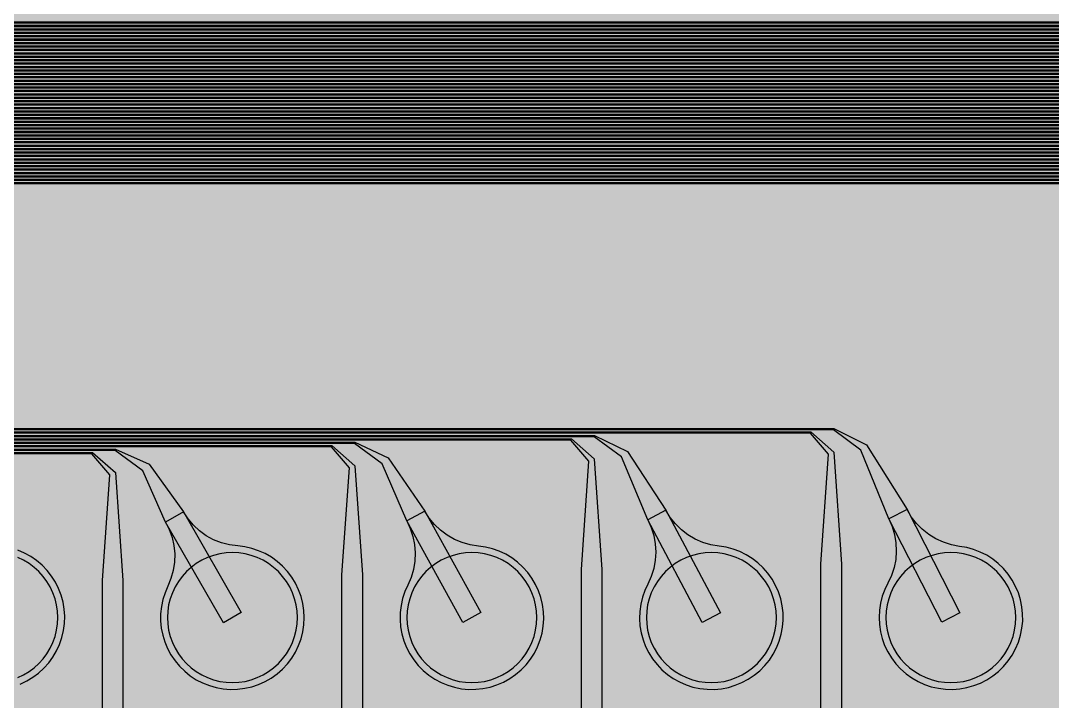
# Model space of a CAD drawing. Header units: metres. Extents: x -7240 to 10960, y -29667 to 1823.
# Drawn here: x -1187 to 321, y -20165 to -19170 of the extents above; entities that cross this region are included whole.
import ezdxf

# ---------------------------------------------------------------- set-up
doc = ezdxf.new("R2010")
doc.units = ezdxf.units.M
for name, color, linetype in [('Metal1', 4, 'CONTINUOUS'), ('Polyimide', 7, 'CONTINUOUS'), ('Polyimide_Negative', 5, 'CONTINUOUS')]:
    doc.layers.add(name, color=color, linetype=linetype)

msp = doc.modelspace()

# ---------------------------------------------------------------- hatches: boundary and pattern name
at = {"layer": 'Polyimide'}
msp.add_hatch(color=7, dxfattribs=at).paths.add_polyline_path([(4088.5, -11806.9), (4098.7, -11851.2), (4115.6, -11893.5), (4138.6, -11932.7), (4167.4, -11968), (4201.1, -11998.5), (4239, -12023.6), (4280.3, -12042.7), (4349.2, -12073.7), (4413.2, -12113.8), (4471.3, -12162), (4522.3, -12217.7), (4565.4, -12279.7), (4599.7, -12346.9), (4624.7, -12418.2), (4639.9, -12492.2), (4645, -12567.5), (4639.9, -12642.8), (4624.7, -12716.8), (4599.7, -12788.1), (4565.4, -12855.3), (4522.3, -12917.3), (4471.3, -12973), (4413.2, -13021.2), (4349.2, -13061.3), (4280.3, -13092.3), (4239, -13111.4), (4201.1, -13136.5), (4167.4, -13167), (4138.6, -13202.3), (4115.6, -13241.5), (4098.7, -13283.8), (4088.5, -13328.1), (4085, -13373.5), (4085, -13567.5), (4099.4, -13861.6), (4142.6, -14152.8), (4214.2, -14438.4), (4313.4, -14715.5), (4439.2, -14981.7), (4590.6, -15234.2), (4766, -15470.7), (4963.7, -15688.8), (5181.8, -15886.5), (5418.3, -16061.9), (5670.8, -16213.3), (5936.9, -16339.1), (6214.1, -16438.3), (6499.7, -16509.9), (6790.9, -16553.1), (7085, -16567.5), (9960.4, -16567.5), (10038.8, -16571.4), (10116.4, -16582.9), (10192.6, -16601.9), (10266.5, -16628.4), (10337.5, -16662), (10404.8, -16702.3), (10467.9, -16749.1), (10526.1, -16801.8), (10578.8, -16860), (10625.6, -16923), (10665.9, -16990.4), (10699.5, -17061.4), (10725.9, -17135.3), (10745, -17211.4), (10756.5, -17289.1), (10760.4, -17367.5), (10760.4, -21957.3), (10721.6, -22012.9), (10686, -22070.6), (10653.6, -22130.1), (10624.5, -22191.4), (10598.9, -22254.2), (10576.8, -22318.2), (10558.3, -22383.5), (10543.4, -22449.6), (10532.2, -22516.5), (10524.7, -22583.8), (10521, -22651.5), (10521, -22719.3), (10524.7, -22787), (10532.2, -22854.4), (10543.4, -22921.2), (10558.3, -22987.4), (10576.8, -23052.6), (10598.9, -23116.7), (10624.5, -23179.5), (10653.6, -23240.7), (10686, -23300.3), (10721.6, -23357.9), (10760.4, -23413.5), (10760.4, -28667.5), (10756.5, -28745.9), (10745, -28823.6), (10725.9, -28899.7), (10699.5, -28973.6), (10665.9, -29044.6), (10625.6, -29112), (10578.8, -29175), (10526.1, -29233.2), (10467.9, -29285.9), (10404.8, -29332.7), (10337.5, -29373), (10266.5, -29406.6), (10192.6, -29433.1), (10116.4, -29452.1), (10038.8, -29463.6), (9960.4, -29467.5), (-6239.6, -29467.5), (-6318, -29463.6), (-6395.7, -29452.1), (-6471.9, -29433.1), (-6545.8, -29406.6), (-6616.7, -29373), (-6684.1, -29332.7), (-6747.1, -29285.9), (-6805.3, -29233.2), (-6858, -29175), (-6904.8, -29112), (-6945.2, -29044.6), (-6978.7, -28973.6), (-7005.2, -28899.7), (-7024.3, -28823.6), (-7035.8, -28745.9), (-7039.6, -28667.5), (-7039.6, -23426.3), (-6999.4, -23370.1), (-6962.3, -23311.6), (-6928.7, -23251.2), (-6898.5, -23189), (-6871.8, -23125.1), (-6848.8, -23059.9), (-6829.5, -22993.4), (-6814, -22926), (-6802.4, -22857.8), (-6794.6, -22789.1), (-6790.7, -22720), (-6790.7, -22650.8), (-6794.6, -22581.8), (-6802.4, -22513), (-6814, -22444.8), (-6829.5, -22377.4), (-6848.8, -22311), (-6871.8, -22245.7), (-6898.5, -22181.9), (-6928.7, -22119.7), (-6962.3, -22059.2), (-6999.4, -22000.8), (-7039.6, -21944.5), (-7039.6, -17367.5), (-7035.8, -17289.1), (-7024.3, -17211.4), (-7005.2, -17135.3), (-6978.7, -17061.4), (-6945.2, -16990.4), (-6904.8, -16923), (-6858, -16860), (-6805.3, -16801.8), (-6747.1, -16749.1), (-6684.1, -16702.3), (-6616.7, -16662), (-6545.8, -16628.4), (-6471.9, -16601.9), (-6395.7, -16582.9), (-6318, -16571.4), (-6239.6, -16567.5), (-3334, -16567.5), (-3039.9, -16553.1), (-2748.7, -16509.9), (-2463.1, -16438.3), (-2185.9, -16339.1), (-1919.8, -16213.3), (-1667.3, -16061.9), (-1430.8, -15886.5), (-1212.7, -15688.8), (-1015, -15470.7), (-839.6, -15234.2), (-688.2, -14981.7), (-562.4, -14715.5), (-463.2, -14438.4), (-391.6, -14152.8), (-348.4, -13861.6), (-334, -13567.5), (-334, -13373.5), (-337.5, -13328.1), (-347.7, -13283.8), (-364.6, -13241.5), (-387.6, -13202.3), (-416.4, -13167), (-450.1, -13136.5), (-488, -13111.4), (-529.3, -13092.3), (-529.3, -13092.3), (-598.2, -13061.3), (-662.2, -13021.2), (-720.3, -12973), (-771.3, -12917.3), (-814.4, -12855.3), (-848.7, -12788.1), (-873.7, -12716.8), (-888.9, -12642.8), (-894, -12567.5), (-888.9, -12492.2), (-873.7, -12418.2), (-848.7, -12346.9), (-814.4, -12279.7), (-771.3, -12217.7), (-720.3, -12162), (-662.2, -12113.8), (-598.2, -12073.7), (-529.3, -12042.7), (-488, -12023.6), (-450.1, -11998.5), (-416.4, -11968), (-387.6, -11932.7), (-364.6, -11893.5), (-347.7, -11851.2), (-337.5, -11806.9), (-334, -11761.5), (-334, -11074.3), (-337.5, -11028.9), (-347.7, -10984.6), (-364.6, -10942.4), (-387.6, -10903.1), (-416.4, -10867.8), (-450.1, -10837.3), (-488, -10812.2), (-529.3, -10793.2), (-529.3, -10793.2), (-598.2, -10762.1), (-662.2, -10722.1), (-720.3, -10673.8), (-771.3, -10618.1), (-814.4, -10556.1), (-848.7, -10488.9), (-873.7, -10417.6), (-888.9, -10343.7), (-894, -10268.3), (-888.9, -10193), (-873.7, -10119), (-848.7, -10047.8), (-814.4, -9980.5), (-771.3, -9918.5), (-720.3, -9862.9), (-662.2, -9814.6), (-598.2, -9774.6), (-529.3, -9743.5), (-488, -9724.5), (-450.1, -9699.4), (-416.4, -9668.8), (-387.6, -9633.5), (-364.6, -9594.3), (-347.7, -9552), (-337.5, -9507.7), (-334, -9462.4), (-334, -8775.1), (-337.5, -8729.8), (-347.7, -8685.5), (-364.6, -8643.2), (-387.6, -8604), (-416.4, -8568.7), (-450.1, -8538.1), (-488, -8513), (-529.3, -8494), (-529.3, -8494), (-598.2, -8462.9), (-662.2, -8422.9), (-720.3, -8374.6), (-771.3, -8319), (-814.4, -8257), (-848.7, -8189.7), (-873.7, -8118.5), (-888.9, -8044.5), (-894, -7969.2), (-888.9, -7893.8), (-873.7, -7819.9), (-848.7, -7748.6), (-814.4, -7681.4), (-771.3, -7619.4), (-720.3, -7563.7), (-662.2, -7515.4), (-598.2, -7475.4), (-529.3, -7444.3), (-529.3, -7444.3), (-488, -7425.3), (-450.1, -7400.2), (-416.4, -7369.7), (-387.6, -7334.4), (-364.6, -7295.1), (-347.7, -7252.9), (-337.5, -7208.6), (-334, -7163.2), (-334, -6476), (-337.5, -6430.6), (-347.7, -6386.3), (-364.6, -6344), (-387.6, -6304.8), (-416.4, -6269.5), (-450.1, -6239), (-488, -6213.9), (-529.3, -6194.8), (-529.3, -6194.8), (-598.2, -6163.8), (-662.2, -6123.7), (-720.3, -6075.5), (-771.3, -6019.8), (-814.4, -5957.8), (-848.7, -5890.6), (-873.7, -5819.3), (-888.9, -5745.3), (-894, -5670), (-888.9, -5594.7), (-873.7, -5520.7), (-848.7, -5449.4), (-814.4, -5382.2), (-771.3, -5320.2), (-720.3, -5264.5), (-662.2, -5216.3), (-598.2, -5176.2), (-529.3, -5145.2), (-529.3, -5145.2), (-488, -5126.1), (-450.1, -5101), (-416.4, -5070.5), (-387.6, -5035.2), (-364.6, -4996), (-347.7, -4953.7), (-337.5, -4909.4), (-334, -4864), (-334, 380), (-334, 1522.5), (-289, 1522.5), (-288.8, 1515.6), (-288.1, 1508.8), (-287, 1502), (-285.4, 1495.3), (-283.4, 1488.7), (-281, 1482.3), (-278.2, 1476.1), (-274.9, 1470), (-271.3, 1464.2), (-267.3, 1458.6), (-262.9, 1453.3), (-258.2, 1448.3), (-253.2, 1443.6), (-247.9, 1439.2), (-242.3, 1435.2), (-236.5, 1431.6), (-230.4, 1428.3), (-224.2, 1425.5), (-217.8, 1423.1), (-211.2, 1421.1), (-204.5, 1419.5), (-197.7, 1418.4), (-190.9, 1417.7), (-184, 1417.5), (-177.1, 1417.7), (-170.3, 1418.4), (-163.5, 1419.5), (-156.8, 1421.1), (-150.2, 1423.1), (-143.8, 1425.5), (-137.6, 1428.3), (-131.5, 1431.6), (-125.7, 1435.2), (-120.1, 1439.2), (-114.8, 1443.6), (-109.8, 1448.3), (-105.1, 1453.3), (-100.7, 1458.6), (-96.7, 1464.2), (-93.1, 1470), (-89.8, 1476.1), (-87, 1482.3), (-84.6, 1488.7), (-82.6, 1495.3), (-81, 1502), (-79.9, 1508.8), (-79.2, 1515.6), (-79, 1522.5), (1786, 1522.5), (3835, 1522.5), (3835.2, 1529), (3835.9, 1535.6), (3836.9, 1542), (3838.4, 1548.4), (3840.3, 1554.6), (3842.6, 1560.8), (3845.3, 1566.7), (3848.4, 1572.5), (3851.9, 1578.1), (3855.7, 1583.4), (3859.8, 1588.4), (3864.3, 1593.2), (3869.1, 1597.7), (3874.1, 1601.8), (3879.4, 1605.6), (3885, 1609.1), (3890.8, 1612.2), (3896.7, 1614.9), (3902.9, 1617.2), (3909.1, 1619.1), (3915.5, 1620.6), (3921.9, 1621.6), (3928.5, 1622.3), (3935, 1622.5), (3941.5, 1622.3), (3948.1, 1621.6), (3954.5, 1620.6), (3960.9, 1619.1), (3967.1, 1617.2), (3973.3, 1614.9), (3979.2, 1612.2), (3985, 1609.1), (3990.6, 1605.6), (3995.9, 1601.8), (4000.9, 1597.7), (4005.7, 1593.2), (4010.2, 1588.4), (4014.3, 1583.4), (4018.1, 1578.1), (4021.6, 1572.5), (4024.7, 1566.7), (4027.4, 1560.8), (4029.7, 1554.6), (4031.6, 1548.4), (4033.1, 1542), (4034.1, 1535.6), (4034.8, 1529), (4035, 1522.5), (4085, 1522.5), (4085, 380), (4085, 330), (4085, -4864), (4088.5, -4909.4), (4098.7, -4953.7), (4115.6, -4996), (4138.6, -5035.2), (4167.4, -5070.5), (4201.1, -5101), (4239, -5126.1), (4280.3, -5145.2), (4280.3, -5145.2), (4349.2, -5176.2), (4413.2, -5216.3), (4471.3, -5264.5), (4522.3, -5320.2), (4565.4, -5382.2), (4599.7, -5449.4), (4624.7, -5520.7), (4639.9, -5594.7), (4645, -5670), (4639.9, -5745.3), (4624.7, -5819.3), (4599.7, -5890.6), (4565.4, -5957.8), (4522.3, -6019.8), (4471.3, -6075.5), (4413.2, -6123.7), (4349.2, -6163.8), (4280.3, -6194.8), (4239, -6213.9), (4201.1, -6239), (4167.4, -6269.5), (4138.6, -6304.8), (4115.6, -6344), (4098.7, -6386.3), (4088.5, -6430.6), (4085, -6476), (4085, -11761.5), (4088.5, -11806.9)])

# ---------------------------------------------------------------- linework, layer by layer
at = {"layer": 'Metal1'}
for points in [[(898.9, -18191.7), (898.9, -19377.9), (868.3, -19408.5), (-6037.5, -19408.5), (-6068.1, -19377.9), (-6068.1, -16796.6)], [(-6066.1, -16797.4), (-6066.1, -19377.1), (-6036.7, -19406.5), (867.5, -19406.5), (896.9, -19377.1), (896.9, -18191.7)], [(893.9, -18191.7), (893.9, -19372.9), (863.3, -19403.5), (-6032.5, -19403.5), (-6063.1, -19372.9), (-6063.1, -16801.6)], [(-6061.1, -16802.4), (-6061.1, -19372.1), (-6031.7, -19401.5), (862.5, -19401.5), (891.9, -19372.1), (891.9, -18191.7)], [(888.9, -18191.7), (888.9, -19367.9), (858.3, -19398.5), (-6027.5, -19398.5), (-6058.1, -19367.9), (-6058.1, -16806.6)], [(-6056.1, -16807.4), (-6056.1, -19367.1), (-6026.7, -19396.5), (857.5, -19396.5), (886.9, -19367.1), (886.9, -18191.7)], [(883.9, -18191.7), (883.9, -19362.9), (853.3, -19393.5), (-6022.5, -19393.5), (-6053.1, -19362.9), (-6053.1, -16811.6)], [(-6051.1, -16812.4), (-6051.1, -19362.1), (-6021.7, -19391.5), (852.5, -19391.5), (881.9, -19362.1), (881.9, -18191.7)], [(878.9, -18191.7), (878.9, -19357.9), (848.3, -19388.5), (-6017.5, -19388.5), (-6048.1, -19357.9), (-6048.1, -16816.6)], [(-6046.1, -16817.4), (-6046.1, -19357.1), (-6016.7, -19386.5), (847.5, -19386.5), (876.9, -19357.1), (876.9, -18191.7)], [(873.9, -18191.7), (873.9, -19352.9), (843.3, -19383.5), (-6012.5, -19383.5), (-6043.1, -19352.9), (-6043.1, -16821.6)], [(-6041.1, -16822.4), (-6041.1, -19352.1), (-6011.7, -19381.5), (842.5, -19381.5), (871.9, -19352.1), (871.9, -18191.7)], [(868.9, -18191.7), (868.9, -19347.9), (838.3, -19378.5), (-6007.5, -19378.5), (-6038.1, -19347.9), (-6038.1, -16826.6)], [(-6036.1, -16827.4), (-6036.1, -19347.1), (-6006.7, -19376.5), (837.5, -19376.5), (866.9, -19347.1), (866.9, -18191.7)], [(863.9, -18191.7), (863.9, -19342.9), (833.3, -19373.5), (-6002.5, -19373.5), (-6033.1, -19342.9), (-6033.1, -16831.6)], [(-6031.1, -16832.4), (-6031.1, -19342.1), (-6001.7, -19371.5), (832.5, -19371.5), (861.9, -19342.1), (861.9, -18191.7)], [(858.9, -18191.7), (858.9, -19337.9), (828.3, -19368.5), (-5997.5, -19368.5), (-6028.1, -19337.9), (-6028.1, -16836.6)], [(-6026.1, -16837.4), (-6026.1, -19337.1), (-5996.7, -19366.5), (827.5, -19366.5), (856.9, -19337.1), (856.9, -18191.7)], [(853.9, -18191.7), (853.9, -19332.9), (823.3, -19363.5), (-5992.5, -19363.5), (-6023.1, -19332.9), (-6023.1, -16841.6)], [(-6021.1, -16842.4), (-6021.1, -19332.1), (-5991.7, -19361.5), (822.5, -19361.5), (851.9, -19332.1), (851.9, -18191.7)], [(848.9, -18191.7), (848.9, -19327.9), (818.3, -19358.5), (-5987.5, -19358.5), (-6018.1, -19327.9), (-6018.1, -16846.6)], [(-6016.1, -16847.4), (-6016.1, -19327.1), (-5986.7, -19356.5), (817.5, -19356.5), (846.9, -19327.1), (846.9, -18191.7)], [(843.9, -18191.7), (843.9, -19322.9), (813.3, -19353.5), (-5982.5, -19353.5), (-6013.1, -19322.9), (-6013.1, -16851.6)], [(-6011.1, -16852.4), (-6011.1, -19322.1), (-5981.7, -19351.5), (812.5, -19351.5), (841.9, -19322.1), (841.9, -18191.7)], [(838.9, -18191.7), (838.9, -19317.9), (808.3, -19348.5), (-5977.5, -19348.5), (-6008.1, -19317.9), (-6008.1, -16856.6)], [(-6006.1, -16857.4), (-6006.1, -19317.1), (-5976.7, -19346.5), (807.5, -19346.5), (836.9, -19317.1), (836.9, -18191.7)], [(833.9, -18191.7), (833.9, -19312.9), (803.3, -19343.5), (-5972.5, -19343.5), (-6003.1, -19312.9), (-6003.1, -16861.6)], [(-6001.1, -16862.4), (-6001.1, -19312.1), (-5971.7, -19341.5), (802.5, -19341.5), (831.9, -19312.1), (831.9, -18191.7)], [(828.9, -18191.7), (828.9, -19307.9), (798.3, -19338.5), (-5967.5, -19338.5), (-5998.1, -19307.9), (-5998.1, -16866.6)], [(-5996.1, -16867.4), (-5996.1, -19307.1), (-5966.7, -19336.5), (797.5, -19336.5), (826.9, -19307.1), (826.9, -18191.7)], [(823.9, -18191.7), (823.9, -19302.9), (793.3, -19333.5), (-5962.5, -19333.5), (-5993.1, -19302.9), (-5993.1, -16871.6)], [(-5991.1, -16872.4), (-5991.1, -19302.1), (-5961.7, -19331.5), (792.5, -19331.5), (821.9, -19302.1), (821.9, -18191.7)], [(818.9, -18191.7), (818.9, -19297.9), (788.3, -19328.5), (-5957.5, -19328.5), (-5988.1, -19297.9), (-5988.1, -16876.6)], [(-5986.1, -16877.4), (-5986.1, -19297.1), (-5956.7, -19326.5), (787.5, -19326.5), (816.9, -19297.1), (816.9, -18191.7)], [(813.9, -18191.7), (813.9, -19292.9), (783.3, -19323.5), (-5952.5, -19323.5), (-5983.1, -19292.9), (-5983.1, -16881.6)], [(-5981.1, -16882.4), (-5981.1, -19292.1), (-5951.7, -19321.5), (782.5, -19321.5), (811.9, -19292.1), (811.9, -18191.7)], [(808.9, -18191.7), (808.9, -19287.9), (778.3, -19318.5), (-5947.5, -19318.5), (-5978.1, -19287.9), (-5978.1, -16886.6)], [(-5976.1, -16887.4), (-5976.1, -19287.1), (-5946.7, -19316.5), (777.5, -19316.5), (806.9, -19287.1), (806.9, -18191.7)], [(803.9, -18191.7), (803.9, -19282.9), (773.3, -19313.5), (-5942.5, -19313.5), (-5973.1, -19282.9), (-5973.1, -16891.6)], [(-5971.1, -16892.4), (-5971.1, -19282.1), (-5941.7, -19311.5), (772.5, -19311.5), (801.9, -19282.1), (801.9, -18191.7)], [(798.9, -18191.7), (798.9, -19277.9), (768.3, -19308.5), (-5937.5, -19308.5), (-5968.1, -19277.9), (-5968.1, -16896.6)], [(-5966.1, -16897.4), (-5966.1, -19277.1), (-5936.7, -19306.5), (767.5, -19306.5), (796.9, -19277.1), (796.9, -18191.7)], [(793.9, -18191.7), (793.9, -19272.9), (763.3, -19303.5), (-5932.5, -19303.5), (-5963.1, -19272.9), (-5963.1, -16901.6)], [(-5961.1, -16902.4), (-5961.1, -19272.1), (-5931.7, -19301.5), (762.5, -19301.5), (791.9, -19272.1), (791.9, -18191.7)], [(788.9, -18191.7), (788.9, -19267.9), (758.3, -19298.5), (-5927.5, -19298.5), (-5958.1, -19267.9), (-5958.1, -16906.6)], [(-5956.1, -16907.4), (-5956.1, -19267.1), (-5926.7, -19296.5), (757.5, -19296.5), (786.9, -19267.1), (786.9, -18191.7)], [(783.9, -18191.7), (783.9, -19262.9), (753.3, -19293.5), (-5922.5, -19293.5), (-5953.1, -19262.9), (-5953.1, -16911.6)], [(-5951.1, -16912.4), (-5951.1, -19262.1), (-5921.7, -19291.5), (752.5, -19291.5), (781.9, -19262.1), (781.9, -18191.7)], [(778.9, -18191.7), (778.9, -19257.9), (748.3, -19288.5), (-5917.5, -19288.5), (-5948.1, -19257.9), (-5948.1, -16916.6)], [(-5946.1, -16917.4), (-5946.1, -19257.1), (-5916.7, -19286.5), (747.5, -19286.5), (776.9, -19257.1), (776.9, -18191.7)], [(773.9, -18191.7), (773.9, -19252.9), (743.3, -19283.5), (-5912.5, -19283.5), (-5943.1, -19252.9), (-5943.1, -16921.6)], [(-5941.1, -16922.4), (-5941.1, -19252.1), (-5911.7, -19281.5), (742.5, -19281.5), (771.9, -19252.1), (771.9, -18191.7)], [(768.9, -18191.7), (768.9, -19247.9), (738.3, -19278.5), (-5907.5, -19278.5), (-5938.1, -19247.9), (-5938.1, -16926.6)], [(-5936.1, -16927.4), (-5936.1, -19247.1), (-5906.7, -19276.5), (737.5, -19276.5), (766.9, -19247.1), (766.9, -18191.7)], [(763.9, -18191.7), (763.9, -19242.9), (733.3, -19273.5), (-5902.5, -19273.5), (-5933.1, -19242.9), (-5933.1, -16931.6)], [(-5931.1, -16932.4), (-5931.1, -19242.1), (-5901.7, -19271.5), (732.5, -19271.5), (761.9, -19242.1), (761.9, -18191.7)], [(758.9, -18191.7), (758.9, -19237.9), (728.3, -19268.5), (-5897.5, -19268.5), (-5928.1, -19237.9), (-5928.1, -16936.6)], [(-5926.1, -16937.4), (-5926.1, -19237.1), (-5896.7, -19266.5), (727.5, -19266.5), (756.9, -19237.1), (756.9, -18191.7)], [(753.9, -18191.7), (753.9, -19232.9), (723.3, -19263.5), (-5892.5, -19263.5), (-5923.1, -19232.9), (-5923.1, -16941.6)], [(-5921.1, -16942.4), (-5921.1, -19232.1), (-5891.7, -19261.5), (722.5, -19261.5), (751.9, -19232.1), (751.9, -18191.7)], [(748.9, -18191.7), (748.9, -19227.9), (718.3, -19258.5), (-5887.5, -19258.5), (-5918.1, -19227.9), (-5918.1, -16946.6)], [(-5916.1, -16947.4), (-5916.1, -19227.1), (-5886.7, -19256.5), (717.5, -19256.5), (746.9, -19227.1), (746.9, -18191.7)], [(743.9, -18191.7), (743.9, -19222.9), (713.3, -19253.5), (-5882.5, -19253.5), (-5913.1, -19222.9), (-5913.1, -16951.6)], [(-5911.1, -16952.4), (-5911.1, -19222.1), (-5881.7, -19251.5), (712.5, -19251.5), (741.9, -19222.1), (741.9, -18191.7)], [(738.9, -18191.7), (738.9, -19217.9), (708.3, -19248.5), (-5877.5, -19248.5), (-5908.1, -19217.9), (-5908.1, -17921.6)], [(-5906.1, -17922.4), (-5906.1, -19217.1), (-5876.7, -19246.5), (707.5, -19246.5), (736.9, -19217.1), (736.9, -18191.7)], [(733.9, -18191.7), (733.9, -19212.9), (703.3, -19243.5), (-5872.5, -19243.5), (-5903.1, -19212.9), (-5903.1, -17926.6)], [(-5901.1, -17927.4), (-5901.1, -19212.1), (-5871.7, -19241.5), (702.5, -19241.5), (731.9, -19212.1), (731.9, -18191.7)], [(728.9, -18191.7), (728.9, -19207.9), (698.3, -19238.5), (-5867.5, -19238.5), (-5898.1, -19207.9), (-5898.1, -17931.6)], [(-5896.1, -17932.4), (-5896.1, -19207.1), (-5866.7, -19236.5), (697.5, -19236.5), (726.9, -19207.1), (726.9, -18191.7)], [(723.9, -18191.7), (723.9, -19202.9), (693.3, -19233.5), (-5862.5, -19233.5), (-5893.1, -19202.9), (-5893.1, -17936.6)], [(-5891.1, -17937.4), (-5891.1, -19202.1), (-5861.7, -19231.5), (692.5, -19231.5), (721.9, -19202.1), (721.9, -18191.7)], [(718.9, -18191.7), (718.9, -19197.9), (688.3, -19228.5), (-5857.5, -19228.5), (-5888.1, -19197.9), (-5888.1, -17941.6)], [(-5886.1, -17942.4), (-5886.1, -19197.1), (-5856.7, -19226.5), (687.5, -19226.5), (716.9, -19197.1), (716.9, -18191.7)], [(713.9, -18191.7), (713.9, -19192.9), (683.3, -19223.5), (-5852.5, -19223.5), (-5883.1, -19192.9), (-5883.1, -17946.6)], [(-5881.1, -17947.4), (-5881.1, -19192.1), (-5851.7, -19221.5), (682.5, -19221.5), (711.9, -19192.1), (711.9, -18191.7)], [(708.9, -18191.7), (708.9, -19187.9), (678.3, -19218.5), (-5847.5, -19218.5), (-5878.1, -19187.9), (-5878.1, -17951.6)], [(-5876.1, -17952.4), (-5876.1, -19187.1), (-5846.7, -19216.5), (677.5, -19216.5), (706.9, -19187.1), (706.9, -18191.7)], [(703.9, -18191.7), (703.9, -19182.9), (673.3, -19213.5), (-5842.5, -19213.5), (-5873.1, -19182.9), (-5873.1, -17956.6)], [(-5871.1, -17957.4), (-5871.1, -19182.1), (-5841.7, -19211.5), (672.5, -19211.5), (701.9, -19182.1), (701.9, -18191.7)], [(698.9, -18191.7), (698.9, -19177.9), (668.3, -19208.5), (-5837.5, -19208.5), (-5868.1, -19177.9), (-5868.1, -17961.6)], [(-5866.1, -17962.4), (-5866.1, -19177.1), (-5836.7, -19206.5), (667.5, -19206.5), (696.9, -19177.1), (696.9, -18191.7)], [(693.9, -18191.7), (693.9, -19172.9), (663.3, -19203.5), (-5832.5, -19203.5), (-5863.1, -19172.9), (-5863.1, -17966.6)], [(-5861.1, -17967.4), (-5861.1, -19172.1), (-5831.7, -19201.5), (662.5, -19201.5), (691.9, -19172.1), (691.9, -18191.7)], [(1218.9, -18191.7), (1218.9, -22377.9), (1188.3, -22408.5), (-6037.5, -22408.5), (-6068.1, -22377.9), (-6068.1, -19796.6), (-6037.5, -19766), (1.9, -19766), (49.5, -19789.8), (108.8, -19884.6), (186.2, -20035.7), (159.5, -20049.3), (82.1, -19898.3), (41.2, -19797.5), (1.4, -19768), (-6036.7, -19768), (-6066.1, -19797.4), (-6066.1, -22377.1), (-6036.7, -22406.5), (1187.5, -22406.5), (1216.9, -22377.1), (1216.9, -18191.7)], [(1213.9, -18191.7), (1213.9, -22372.9), (1183.3, -22403.5), (-6032.5, -22403.5), (-6063.1, -22372.9), (-6063.1, -19801.6), (-6032.5, -19771), (-31.7, -19771), (1.8, -19800.4), (12.9, -19964.2), (12.9, -20782.5), (-17.1, -20782.5), (-17.1, -19964.2), (-6, -19803.6), (-32.5, -19773), (-6031.7, -19773), (-6061.1, -19802.4), (-6061.1, -22372.1), (-6031.7, -22401.5), (1182.5, -22401.5), (1211.9, -22372.1), (1211.9, -18191.7)], [(1208.9, -18191.7), (1208.9, -22367.9), (1178.3, -22398.5), (-6027.5, -22398.5), (-6058.1, -22367.9), (-6058.1, -19806.6), (-6027.5, -19776), (-348.1, -19776), (-299.9, -19799.4), (-243.6, -19885.6), (-163.9, -20035.5), (-190.4, -20049.5), (-270.1, -19899.7), (-308.6, -19807.6), (-348.6, -19778), (-6026.7, -19778), (-6056.1, -19807.4), (-6056.1, -22367.1), (-6026.7, -22396.5), (1177.5, -22396.5), (1206.9, -22367.1), (1206.9, -18191.7)], [(1203.9, -18191.7), (1203.9, -22362.9), (1173.3, -22393.5), (-6022.5, -22393.5), (-6053.1, -22362.9), (-6053.1, -19811.6), (-6022.5, -19781), (-381.7, -19781), (-348.2, -19810.4), (-337.1, -19972.2), (-337.1, -20782.5), (-367.1, -20782.5), (-367.1, -19972.2), (-356.1, -19813.6), (-382.5, -19783), (-6021.7, -19783), (-6051.1, -19812.4), (-6051.1, -22362.1), (-6021.7, -22391.5), (1172.5, -22391.5), (1201.9, -22362.1), (1201.9, -18191.7)], [(1198.9, -18191.7), (1198.9, -22357.9), (1168.3, -22388.5), (-6017.5, -22388.5), (-6048.1, -22357.9), (-6048.1, -19816.6), (-6017.5, -19786), (-698.1, -19786), (-649.3, -19808.9), (-596.1, -19886.7), (-514, -20035.2), (-540.3, -20049.8), (-622.3, -19901.2), (-658.3, -19817.6), (-698.6, -19788), (-6016.7, -19788), (-6046.1, -19817.4), (-6046.1, -22357.1), (-6016.7, -22386.5), (1167.5, -22386.5), (1196.9, -22357.1), (1196.9, -18191.7)], [(1193.9, -18191.7), (1193.9, -22352.9), (1163.3, -22383.5), (-6012.5, -22383.5), (-6043.1, -22352.9), (-6043.1, -19821.6), (-6012.5, -19791), (-731.7, -19791), (-698.2, -19820.4), (-687.1, -19980.2), (-687.1, -20782.5), (-717.1, -20782.5), (-717.1, -19980.2), (-706.1, -19823.6), (-732.5, -19793), (-6011.7, -19793), (-6041.1, -19822.4), (-6041.1, -22352.1), (-6011.7, -22381.5), (1162.5, -22381.5), (1191.9, -22352.1), (1191.9, -18191.7)], [(1188.9, -18191.7), (1188.9, -22347.9), (1158.3, -22378.5), (-6007.5, -22378.5), (-6038.1, -22347.9), (-6038.1, -19826.6), (-6007.5, -19796), (-1048.1, -19796), (-998.7, -19818.3), (-948.7, -19887.9), (-864.1, -20035), (-890.1, -20050), (-974.7, -19902.9), (-1008, -19827.7), (-1048.6, -19798), (-6006.7, -19798), (-6036.1, -19827.4), (-6036.1, -22347.1), (-6006.7, -22376.5), (1157.5, -22376.5), (1186.9, -22347.1), (1186.9, -18191.7)], [(1183.9, -18191.7), (1183.9, -22342.9), (1153.3, -22373.5), (-6002.5, -22373.5), (-6033.1, -22342.9), (-6033.1, -19831.6), (-6002.5, -19801), (-1081.7, -19801), (-1048.1, -19830.3), (-1037.1, -19988.2), (-1037.1, -20782.5), (-1067.1, -20782.5), (-1067.1, -19988.2), (-1056.1, -19833.7), (-1082.5, -19803), (-6001.7, -19803), (-6031.1, -19832.4), (-6031.1, -22342.1), (-6001.7, -22371.5), (1152.5, -22371.5), (1181.9, -22342.1), (1181.9, -18191.7)], [(668.9, -19147.9), (638.3, -19178.5), (-5807.5, -19178.5), (-5838.1, -19147.9)], [(-5836.1, -19147.1), (-5806.7, -19176.5), (637.5, -19176.5), (666.9, -19147.1)], [(663.9, -19142.9), (633.3, -19173.5), (-5802.5, -19173.5), (-5833.1, -19142.9)], [(-5831.1, -19142.1), (-5801.7, -19171.5), (632.5, -19171.5), (661.9, -19142.1)], [(683.9, -19162.9), (653.3, -19193.5), (-5822.5, -19193.5), (-5853.1, -19162.9)], [(-5851.1, -19162.1), (-5821.7, -19191.5), (652.5, -19191.5), (681.9, -19162.1)], [(678.9, -19157.9), (648.3, -19188.5), (-5817.5, -19188.5), (-5848.1, -19157.9)], [(-5846.1, -19157.1), (-5816.7, -19186.5), (647.5, -19186.5), (676.9, -19157.1)], [(673.9, -19152.9), (643.3, -19183.5), (-5812.5, -19183.5), (-5843.1, -19152.9)], [(-5841.1, -19152.1), (-5811.7, -19181.5), (642.5, -19181.5), (671.9, -19152.1)], [(688.9, -19167.9), (658.3, -19198.5), (-5827.5, -19198.5), (-5858.1, -19167.9)], [(-5856.1, -19167.1), (-5826.7, -19196.5), (657.5, -19196.5), (686.9, -19167.1)], [(-1187.2, -20139.6), (-1177.7, -20135.1), (-1168.7, -20129.7), (-1160.3, -20123.5), (-1152.6, -20116.4), (-1145.6, -20108.6), (-1139.4, -20100.2), (-1134.1, -20091.1), (-1129.7, -20081.6), (-1126.3, -20071.7), (-1123.9, -20061.5), (-1122.5, -20051.1), (-1122.1, -20040.6), (-1122.8, -20030.2), (-1124.6, -20019.9), (-1127.4, -20009.7), (-1131.1, -20000), (-1135.8, -19990.6), (-1141.5, -19981.8), (-1148, -19973.5), (-1155.2, -19966), (-1163.2, -19959.2), (-1171.8, -19953.2), (-1181, -19948.2), (-1190.6, -19944)]]:
    msp.add_lwpolyline(points, dxfattribs=at)
for points in [[(-622.3, -19901.2), (-617.1, -19912.2), (-613.3, -19923.8), (-610.8, -19935.7), (-609.9, -19947.9), (-610.4, -19960), (-612.4, -19972.1), (-615.9, -19983.7), (-620.7, -19994.9), (-625, -20004.5), (-628.3, -20014.4), (-630.6, -20024.7), (-631.9, -20035.1), (-632.1, -20045.5), (-631.3, -20056), (-629.4, -20066.3), (-626.5, -20076.4), (-622.6, -20086.1), (-617.8, -20095.4), (-612.1, -20104.2), (-605.5, -20112.3), (-598.2, -20119.8), (-590.1, -20126.5), (-581.4, -20132.4), (-572.2, -20137.3), (-562.5, -20141.4), (-552.5, -20144.4), (-542.2, -20146.4), (-531.8, -20147.4), (-521.3, -20147.3), (-510.9, -20146.2), (-500.6, -20144.1), (-490.6, -20140.9), (-481, -20136.8), (-471.8, -20131.7), (-463.2, -20125.8), (-455.2, -20119), (-447.9, -20111.5), (-441.5, -20103.2), (-435.8, -20094.4), (-431.1, -20085), (-427.4, -20075.2), (-424.6, -20065.1), (-422.8, -20054.8), (-422.1, -20044.3), (-422.5, -20033.9), (-423.9, -20023.5), (-426.3, -20013.3), (-429.7, -20003.4), (-434.1, -19993.9), (-439.4, -19984.8), (-445.6, -19976.4), (-452.6, -19968.6), (-460.3, -19961.5), (-468.7, -19955.2), (-477.7, -19949.9), (-487.2, -19945.4), (-497.1, -19941.9), (-507.2, -19939.4), (-517.6, -19937.9), (-529.7, -19936.1), (-541.4, -19932.8), (-552.6, -19928.1), (-563.2, -19922.1), (-573, -19914.8), (-581.8, -19906.4), (-589.6, -19897), (-596.1, -19886.7), (-622.3, -19901.2)], [(-270.1, -19899.7), (-265, -19910.8), (-261.3, -19922.4), (-259.1, -19934.4), (-258.3, -19946.6), (-259.1, -19958.7), (-261.3, -19970.7), (-264.9, -19982.3), (-269.9, -19993.4), (-274.4, -20002.9), (-277.8, -20012.8), (-280.3, -20023), (-281.7, -20033.4), (-282.1, -20043.8), (-281.5, -20054.3), (-279.8, -20064.6), (-277, -20074.8), (-273.3, -20084.6), (-268.7, -20093.9), (-263.1, -20102.8), (-256.6, -20111.1), (-249.4, -20118.7), (-241.5, -20125.5), (-232.9, -20131.5), (-223.7, -20136.6), (-214.1, -20140.8), (-204.1, -20144), (-193.9, -20146.2), (-183.5, -20147.3), (-173, -20147.4), (-162.5, -20146.5), (-152.2, -20144.5), (-142.2, -20141.5), (-132.5, -20137.5), (-123.3, -20132.6), (-114.5, -20126.8), (-106.4, -20120.1), (-99.1, -20112.7), (-92.4, -20104.6), (-86.7, -20095.8), (-81.8, -20086.6), (-77.9, -20076.8), (-75, -20066.8), (-73.1, -20056.5), (-72.2, -20046), (-72.4, -20035.6), (-73.6, -20025.1), (-75.8, -20014.9), (-79.1, -20004.9), (-83.3, -19995.4), (-88.5, -19986.2), (-94.5, -19977.7), (-101.4, -19969.8), (-109, -19962.6), (-117.3, -19956.2), (-126.2, -19950.7), (-135.6, -19946), (-145.5, -19942.4), (-155.6, -19939.7), (-165.9, -19938.1), (-178, -19936.1), (-189.6, -19932.6), (-200.8, -19927.7), (-211.3, -19921.5), (-220.9, -19914.1), (-229.6, -19905.5), (-237.2, -19896), (-243.6, -19885.6), (-270.1, -19899.7)], [(82.1, -19898.3), (87, -19909.5), (90.5, -19921.2), (92.5, -19933.2), (93.1, -19945.3), (92.2, -19957.5), (89.8, -19969.4), (86, -19981), (80.8, -19992), (76.2, -20001.4), (72.6, -20011.3), (70, -20021.4), (68.4, -20031.8), (67.9, -20042.3), (68.4, -20052.7), (69.9, -20063.1), (72.5, -20073.2), (76, -20083.1), (80.6, -20092.6), (86, -20101.5), (92.3, -20109.9), (99.4, -20117.6), (107.3, -20124.5), (115.8, -20130.6), (124.9, -20135.9), (134.4, -20140.2), (144.3, -20143.5), (154.6, -20145.9), (165, -20147.2), (175.4, -20147.5), (185.9, -20146.7), (196.2, -20144.9), (206.3, -20142), (216, -20138.2), (225.4, -20133.4), (234.2, -20127.7), (242.4, -20121.2), (249.9, -20113.9), (256.6, -20105.9), (262.5, -20097.2), (267.5, -20088), (271.6, -20078.3), (274.7, -20068.3), (276.7, -20058), (277.8, -20047.6), (277.7, -20037.1), (276.7, -20026.7), (274.6, -20016.4), (271.5, -20006.4), (267.4, -19996.8), (262.4, -19987.6), (256.5, -19978.9), (249.7, -19970.9), (242.2, -19963.6), (234, -19957.1), (225.2, -19951.4), (215.8, -19946.7), (206.1, -19942.9), (196, -19940.1), (185.6, -19938.3), (173.7, -19936.1), (162, -19932.4), (151, -19927.4), (140.6, -19921), (131, -19913.4), (122.5, -19904.8), (115, -19895.1), (108.8, -19884.6), (82.1, -19898.3)], [(-974.7, -19902.9), (-969.3, -19913.8), (-965.3, -19925.3), (-962.6, -19937.2), (-961.5, -19949.3), (-961.8, -19961.5), (-963.6, -19973.5), (-966.9, -19985.3), (-971.5, -19996.5), (-975.6, -20006.2), (-978.8, -20016.2), (-980.9, -20026.4), (-982, -20036.8), (-982, -20047.3), (-981, -20057.8), (-979, -20068), (-975.9, -20078.1), (-971.9, -20087.7), (-966.9, -20097), (-961, -20105.6), (-954.3, -20113.7), (-946.8, -20121), (-938.7, -20127.6), (-929.9, -20133.3), (-920.6, -20138.1), (-910.8, -20141.9), (-900.7, -20144.8), (-890.4, -20146.7), (-880, -20147.5), (-869.5, -20147.2), (-859.1, -20145.9), (-848.9, -20143.6), (-838.9, -20140.3), (-829.4, -20136), (-820.3, -20130.8), (-811.8, -20124.7), (-803.9, -20117.8), (-796.8, -20110.1), (-790.4, -20101.7), (-785, -20092.8), (-780.4, -20083.4), (-776.8, -20073.5), (-774.2, -20063.4), (-772.7, -20053), (-772.1, -20042.5), (-772.6, -20032.1), (-774.2, -20021.7), (-776.8, -20011.6), (-780.4, -20001.7), (-784.9, -19992.3), (-790.4, -19983.3), (-796.7, -19975), (-803.8, -19967.3), (-811.7, -19960.4), (-820.2, -19954.3), (-829.3, -19949), (-838.9, -19944.7), (-848.8, -19941.4), (-859, -19939.1), (-869.4, -19937.8), (-881.5, -19936.1), (-893.3, -19933.1), (-904.6, -19928.6), (-915.3, -19922.7), (-925.2, -19915.6), (-934.1, -19907.4), (-942, -19898.1), (-948.7, -19887.9), (-974.7, -19902.9)]]:
    msp.add_lwpolyline(points, close=True, dxfattribs=at)
at = {"layer": 'Polyimide_Negative'}
for points in [[(-782.1, -20042.5), (-782.6, -20033.2), (-784, -20024), (-786.2, -20014.9), (-789.4, -20006.1), (-793.3, -19997.7), (-798.1, -19989.7), (-803.7, -19982.2), (-809.9, -19975.3), (-816.9, -19969.1), (-824.3, -19963.5), (-832.3, -19958.7), (-840.8, -19954.7), (-849.5, -19951.6), (-858.6, -19949.3), (-867.8, -19948), (-877.1, -19947.5), (-886.4, -19948), (-895.7, -19949.3), (-904.7, -19951.6), (-913.5, -19954.7), (-921.9, -19958.7), (-929.9, -19963.5), (-937.4, -19969.1), (-944.3, -19975.3), (-950.6, -19982.2), (-956.1, -19989.7), (-960.9, -19997.7), (-964.9, -20006.1), (-968, -20014.9), (-970.3, -20024), (-971.7, -20033.2), (-972.1, -20042.5), (-971.7, -20051.8), (-970.3, -20061), (-968, -20070.1), (-964.9, -20078.9), (-960.9, -20087.3), (-956.1, -20095.3), (-950.6, -20102.8), (-944.3, -20109.7), (-937.4, -20115.9), (-929.9, -20121.5), (-921.9, -20126.3), (-913.5, -20130.3), (-904.7, -20133.4), (-895.7, -20135.7), (-886.4, -20137), (-877.1, -20137.5), (-867.8, -20137), (-858.6, -20135.7), (-849.5, -20133.4), (-840.8, -20130.3), (-832.3, -20126.3), (-824.3, -20121.5), (-816.9, -20115.9), (-809.9, -20109.7), (-803.7, -20102.8), (-798.1, -20095.3), (-793.3, -20087.3), (-789.4, -20078.9), (-786.2, -20070.1), (-784, -20061), (-782.6, -20051.8), (-782.1, -20042.5)], [(-432.1, -20042.5), (-432.6, -20033.2), (-434, -20024), (-436.2, -20014.9), (-439.4, -20006.1), (-443.3, -19997.7), (-448.1, -19989.7), (-453.7, -19982.2), (-459.9, -19975.3), (-466.9, -19969.1), (-474.3, -19963.5), (-482.3, -19958.7), (-490.8, -19954.7), (-499.5, -19951.6), (-508.6, -19949.3), (-517.8, -19948), (-527.1, -19947.5), (-536.4, -19948), (-545.7, -19949.3), (-554.7, -19951.6), (-563.5, -19954.7), (-571.9, -19958.7), (-579.9, -19963.5), (-587.4, -19969.1), (-594.3, -19975.3), (-600.6, -19982.2), (-606.1, -19989.7), (-610.9, -19997.7), (-614.9, -20006.1), (-618, -20014.9), (-620.3, -20024), (-621.7, -20033.2), (-622.1, -20042.5), (-621.7, -20051.8), (-620.3, -20061), (-618, -20070.1), (-614.9, -20078.9), (-610.9, -20087.3), (-606.1, -20095.3), (-600.6, -20102.8), (-594.3, -20109.7), (-587.4, -20115.9), (-579.9, -20121.5), (-571.9, -20126.3), (-563.5, -20130.3), (-554.7, -20133.4), (-545.7, -20135.7), (-536.4, -20137), (-527.1, -20137.5), (-517.8, -20137), (-508.6, -20135.7), (-499.5, -20133.4), (-490.8, -20130.3), (-482.3, -20126.3), (-474.3, -20121.5), (-466.9, -20115.9), (-459.9, -20109.7), (-453.7, -20102.8), (-448.1, -20095.3), (-443.3, -20087.3), (-439.4, -20078.9), (-436.2, -20070.1), (-434, -20061), (-432.6, -20051.8), (-432.1, -20042.5)], [(-82.1, -20042.5), (-82.6, -20033.2), (-84, -20024), (-86.2, -20014.9), (-89.4, -20006.1), (-93.3, -19997.7), (-98.1, -19989.7), (-103.7, -19982.2), (-109.9, -19975.3), (-116.9, -19969.1), (-124.3, -19963.5), (-132.3, -19958.7), (-140.8, -19954.7), (-149.5, -19951.6), (-158.6, -19949.3), (-167.8, -19948), (-177.1, -19947.5), (-186.4, -19948), (-195.7, -19949.3), (-204.7, -19951.6), (-213.5, -19954.7), (-221.9, -19958.7), (-229.9, -19963.5), (-237.4, -19969.1), (-244.3, -19975.3), (-250.6, -19982.2), (-256.1, -19989.7), (-260.9, -19997.7), (-264.9, -20006.1), (-268, -20014.9), (-270.3, -20024), (-271.7, -20033.2), (-272.1, -20042.5), (-271.7, -20051.8), (-270.3, -20061), (-268, -20070.1), (-264.9, -20078.9), (-260.9, -20087.3), (-256.1, -20095.3), (-250.6, -20102.8), (-244.3, -20109.7), (-237.4, -20115.9), (-229.9, -20121.5), (-221.9, -20126.3), (-213.5, -20130.3), (-204.7, -20133.4), (-195.7, -20135.7), (-186.4, -20137), (-177.1, -20137.5), (-167.8, -20137), (-158.6, -20135.7), (-149.5, -20133.4), (-140.8, -20130.3), (-132.3, -20126.3), (-124.3, -20121.5), (-116.9, -20115.9), (-109.9, -20109.7), (-103.7, -20102.8), (-98.1, -20095.3), (-93.3, -20087.3), (-89.4, -20078.9), (-86.2, -20070.1), (-84, -20061), (-82.6, -20051.8), (-82.1, -20042.5)], [(267.9, -20042.5), (267.4, -20033.2), (266, -20024), (263.8, -20014.9), (260.6, -20006.1), (256.7, -19997.7), (251.9, -19989.7), (246.3, -19982.2), (240.1, -19975.3), (233.1, -19969.1), (225.7, -19963.5), (217.7, -19958.7), (209.2, -19954.7), (200.5, -19951.6), (191.4, -19949.3), (182.2, -19948), (172.9, -19947.5), (163.6, -19948), (154.3, -19949.3), (145.3, -19951.6), (136.5, -19954.7), (128.1, -19958.7), (120.1, -19963.5), (112.6, -19969.1), (105.7, -19975.3), (99.4, -19982.2), (93.9, -19989.7), (89.1, -19997.7), (85.1, -20006.1), (82, -20014.9), (79.7, -20024), (78.3, -20033.2), (77.9, -20042.5), (78.3, -20051.8), (79.7, -20061), (82, -20070.1), (85.1, -20078.9), (89.1, -20087.3), (93.9, -20095.3), (99.4, -20102.8), (105.7, -20109.7), (112.6, -20115.9), (120.1, -20121.5), (128.1, -20126.3), (136.5, -20130.3), (145.3, -20133.4), (154.3, -20135.7), (163.6, -20137), (172.9, -20137.5), (182.2, -20137), (191.4, -20135.7), (200.5, -20133.4), (209.2, -20130.3), (217.7, -20126.3), (225.7, -20121.5), (233.1, -20115.9), (240.1, -20109.7), (246.3, -20102.8), (251.9, -20095.3), (256.7, -20087.3), (260.6, -20078.9), (263.8, -20070.1), (266, -20061), (267.4, -20051.8), (267.9, -20042.5)]]:
    msp.add_lwpolyline(points, close=True, dxfattribs=at)
msp.add_lwpolyline([(-1190.8, -20130.3), (-1182.3, -20126.3), (-1174.3, -20121.5), (-1166.9, -20115.9), (-1159.9, -20109.7), (-1153.7, -20102.8), (-1148.1, -20095.3), (-1143.3, -20087.3), (-1139.4, -20078.9), (-1136.2, -20070.1), (-1134, -20061), (-1132.6, -20051.8), (-1132.1, -20042.5), (-1132.1, -20042.5), (-1132.6, -20033.2), (-1134, -20024), (-1136.2, -20014.9), (-1139.4, -20006.1), (-1143.3, -19997.7), (-1148.1, -19989.7), (-1153.7, -19982.2), (-1159.9, -19975.3), (-1166.9, -19969.1), (-1174.3, -19963.5), (-1182.3, -19958.7), (-1190.8, -19954.7)], dxfattribs=at)

doc.saveas('drawing.dxf')
